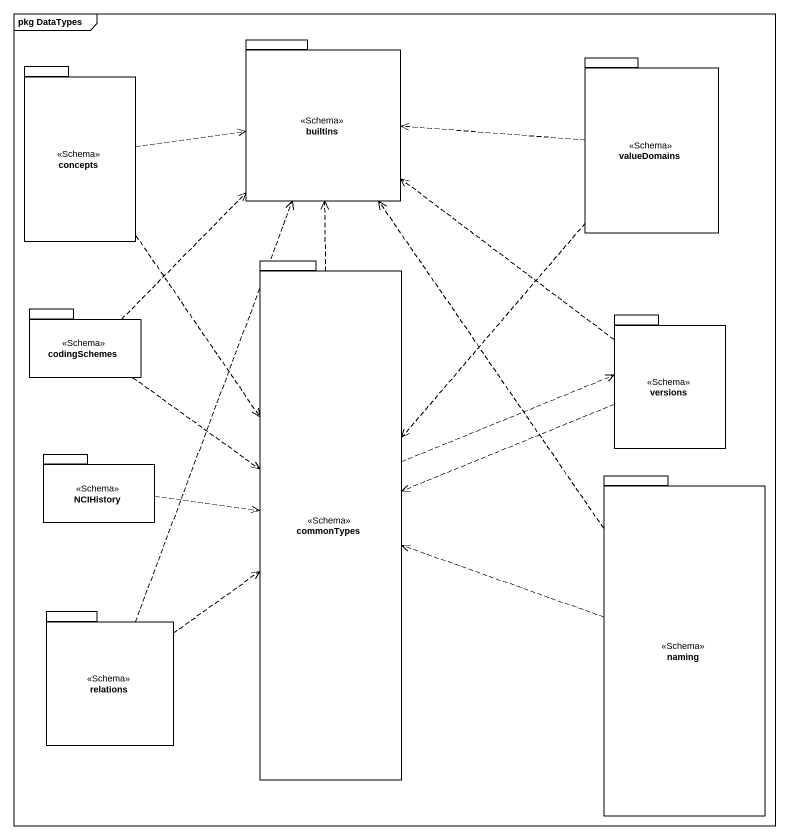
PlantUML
@startuml
mainframe pkg DataTypes
package concepts <<Schema>> {
}
package builtins <<Schema>> {
}
package valueDomains <<Schema>> {
}
package commonTypes <<Schema>> {
}
package codingSchemes <<Schema>> {
}
package versions <<Schema>> {
}
package NCIHistory <<Schema>> {
}
package naming <<Schema>> {
}
package relations <<Schema>> {
}
concepts .right.> builtins
concepts ..> commonTypes
valueDomains .left.> builtins
valueDomains ..> commonTypes
commonTypes .up.> builtins
commonTypes .right.> versions
codingSchemes .up.> builtins
codingSchemes ..> commonTypes
versions .up.> builtins
versions .left.> commonTypes
NCIHistory .right.> commonTypes
naming .up.> builtins
naming .left.> commonTypes
relations .up.> builtins
relations .up.> commonTypes
@enduml
